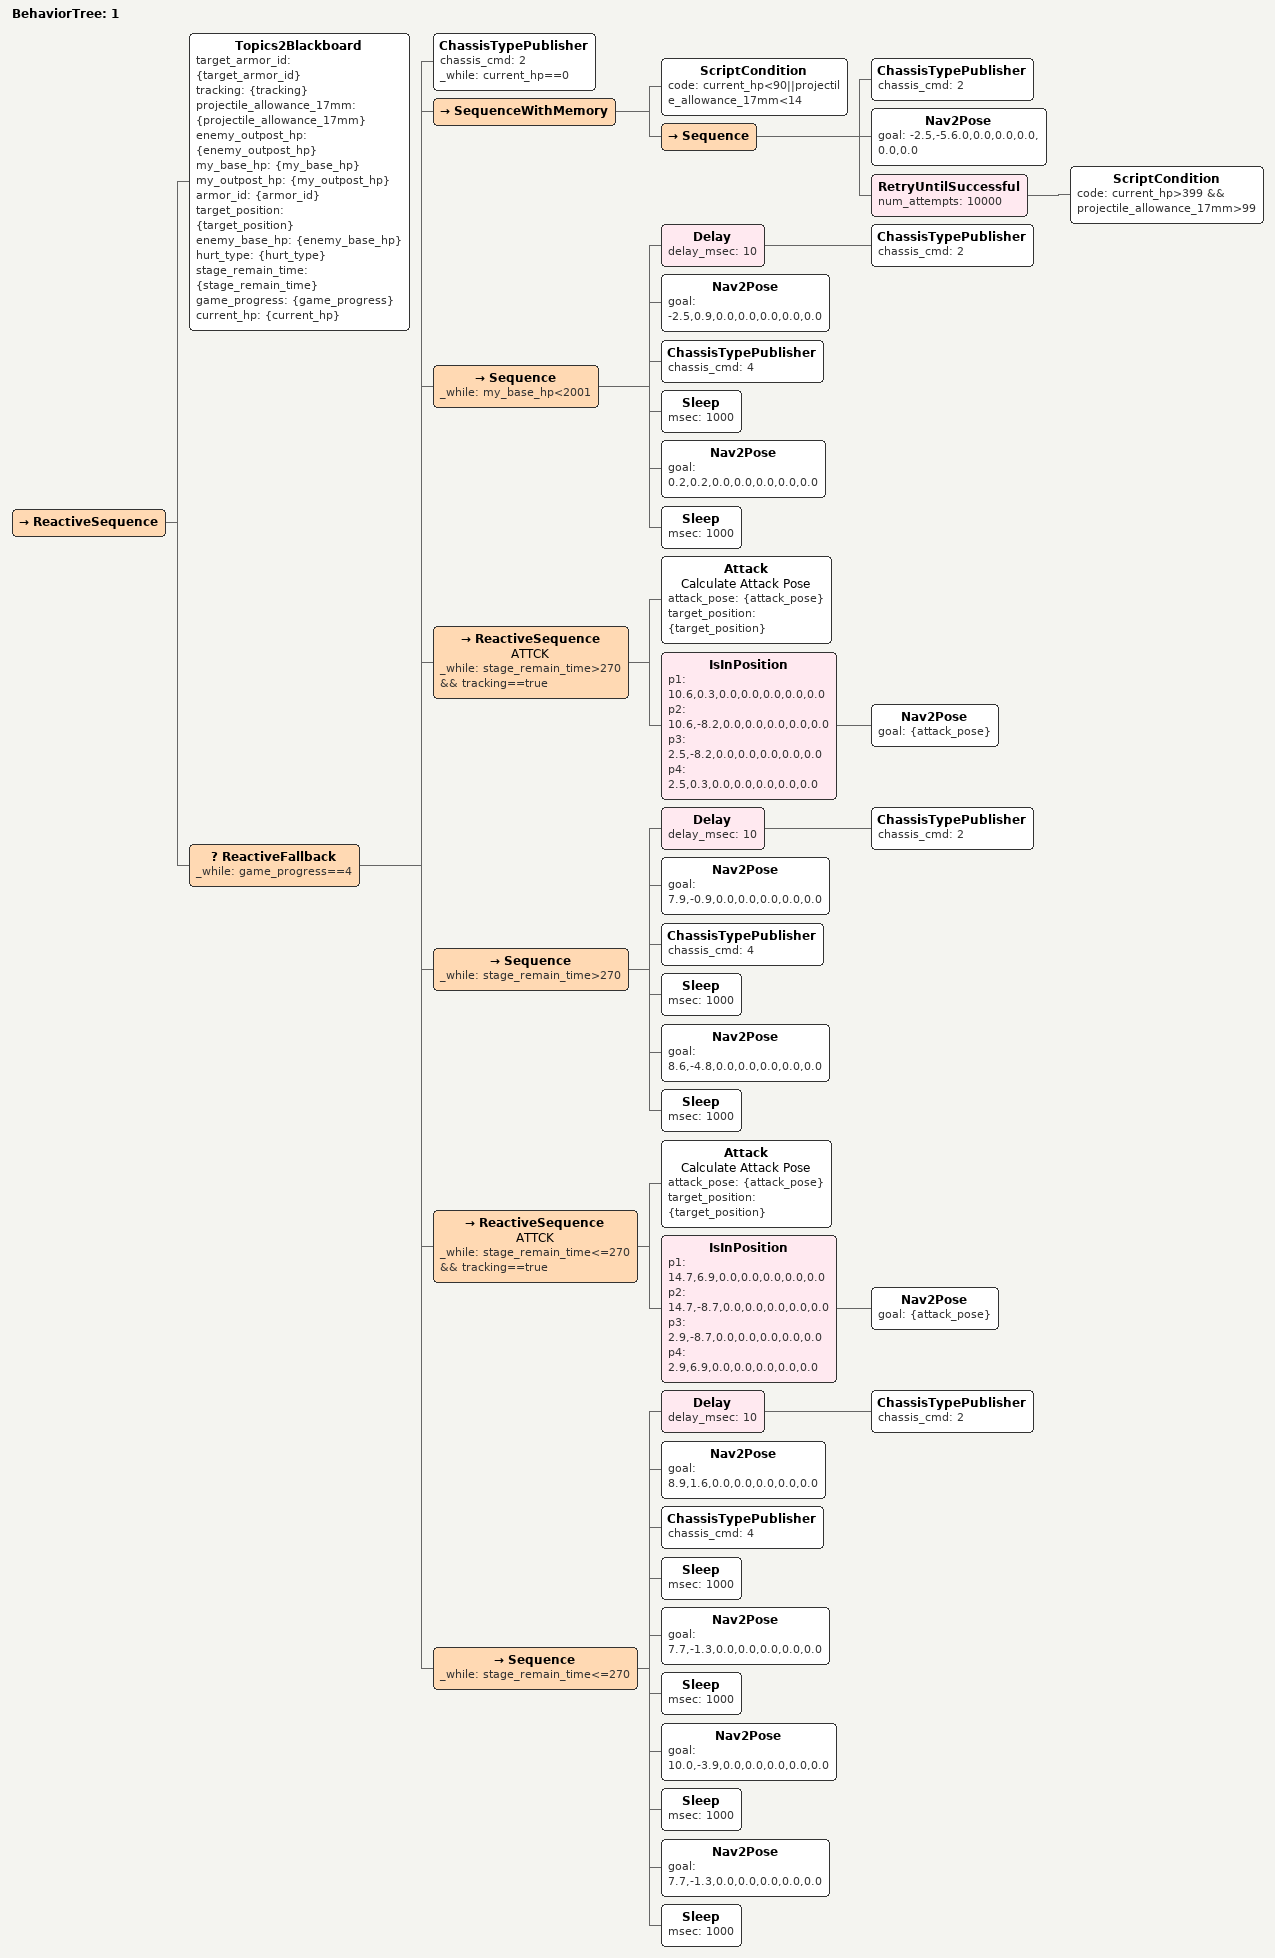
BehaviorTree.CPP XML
<?xml version="1.0" encoding="UTF-8"?>
<root BTCPP_format="4">
  <BehaviorTree ID="1">
    <ReactiveSequence>
      <Topics2Blackboard target_armor_id="{target_armor_id}"
                         tracking="{tracking}"
                         projectile_allowance_17mm="{projectile_allowance_17mm}"
                         enemy_outpost_hp="{enemy_outpost_hp}"
                         my_base_hp="{my_base_hp}"
                         my_outpost_hp="{my_outpost_hp}"
                         armor_id="{armor_id}"
                         target_position="{target_position}"
                         enemy_base_hp="{enemy_base_hp}"
                         hurt_type="{hurt_type}"
                         stage_remain_time="{stage_remain_time}"
                         game_progress="{game_progress}"
                         current_hp="{current_hp}"/>
      <ReactiveFallback _while="game_progress==4">
        <ChassisTypePublisher chassis_cmd="2"
                              _while="current_hp==0"/>
        <SequenceWithMemory>
          <ScriptCondition code="current_hp&lt;90||projectile_allowance_17mm&lt;14"/>
          <Sequence>
            <ChassisTypePublisher chassis_cmd="2"/>
            <Nav2Pose goal="-2.5,-5.6.0,0.0,0.0,0.0,0.0,0.0"/>
            <RetryUntilSuccessful num_attempts="10000">
              <ScriptCondition code="current_hp&gt;399 &amp;&amp; projectile_allowance_17mm&gt;99"/>
            </RetryUntilSuccessful>
          </Sequence>
        </SequenceWithMemory>
        <Sequence _while="my_base_hp&lt;2001">
          <Delay delay_msec="10">
            <ChassisTypePublisher chassis_cmd="2"/>
          </Delay>
          <Nav2Pose goal="-2.5,0.9,0.0,0.0,0.0,0.0,0.0"/>
          <ChassisTypePublisher chassis_cmd="4"/>
          <Sleep msec="1000"/>
          <Nav2Pose goal="0.2,0.2,0.0,0.0,0.0,0.0,0.0"/>
          <Sleep msec="1000"/>
        </Sequence>
        <ReactiveSequence name="ATTCK"
                          _while="stage_remain_time&gt;270 &amp;&amp; tracking==true">
          <Attack name="Calculate Attack Pose"
                  attack_pose="{attack_pose}"
                  target_position="{target_position}"/>
          <IsInPosition p1="10.6,0.3,0.0,0.0,0.0,0.0,0.0"
                        p2="10.6,-8.2,0.0,0.0,0.0,0.0,0.0"
                        p3="2.5,-8.2,0.0,0.0,0.0,0.0,0.0"
                        p4="2.5,0.3,0.0,0.0,0.0,0.0,0.0">
            <Nav2Pose goal="{attack_pose}"/>
          </IsInPosition>
        </ReactiveSequence>
        <Sequence _while="stage_remain_time&gt;270">
          <Delay delay_msec="10">
            <ChassisTypePublisher chassis_cmd="2"/>
          </Delay>
          <Nav2Pose goal="7.9,-0.9,0.0,0.0,0.0,0.0,0.0"/>
          <ChassisTypePublisher chassis_cmd="4"/>
          <Sleep msec="1000"/>
          <Nav2Pose goal="8.6,-4.8,0.0,0.0,0.0,0.0,0.0"/>
          <Sleep msec="1000"/>
        </Sequence>
        <ReactiveSequence name="ATTCK"
                          _while="stage_remain_time&lt;=270 &amp;&amp; tracking==true">
          <Attack name="Calculate Attack Pose"
                  attack_pose="{attack_pose}"
                  target_position="{target_position}"/>
          <IsInPosition p1="14.7,6.9,0.0,0.0,0.0,0.0,0.0"
                        p2="14.7,-8.7,0.0,0.0,0.0,0.0,0.0"
                        p3="2.9,-8.7,0.0,0.0,0.0,0.0,0.0"
                        p4="2.9,6.9,0.0,0.0,0.0,0.0,0.0">
            <Nav2Pose goal="{attack_pose}"/>
          </IsInPosition>
        </ReactiveSequence>
        <Sequence _while="stage_remain_time&lt;=270">
          <Delay delay_msec="10">
            <ChassisTypePublisher chassis_cmd="2"/>
          </Delay>
          <Nav2Pose goal="8.9,1.6,0.0,0.0,0.0,0.0,0.0"/>
          <ChassisTypePublisher chassis_cmd="4"/>
          <Sleep msec="1000"/>
          <Nav2Pose goal="7.7,-1.3,0.0,0.0,0.0,0.0,0.0"/>
          <Sleep msec="1000"/>
          <Nav2Pose goal="10.0,-3.9,0.0,0.0,0.0,0.0,0.0"/>
          <Sleep msec="1000"/>
          <Nav2Pose goal="7.7,-1.3,0.0,0.0,0.0,0.0,0.0"/>
          <Sleep msec="1000"/>
        </Sequence>
      </ReactiveFallback>
    </ReactiveSequence>
  </BehaviorTree>

</root>
